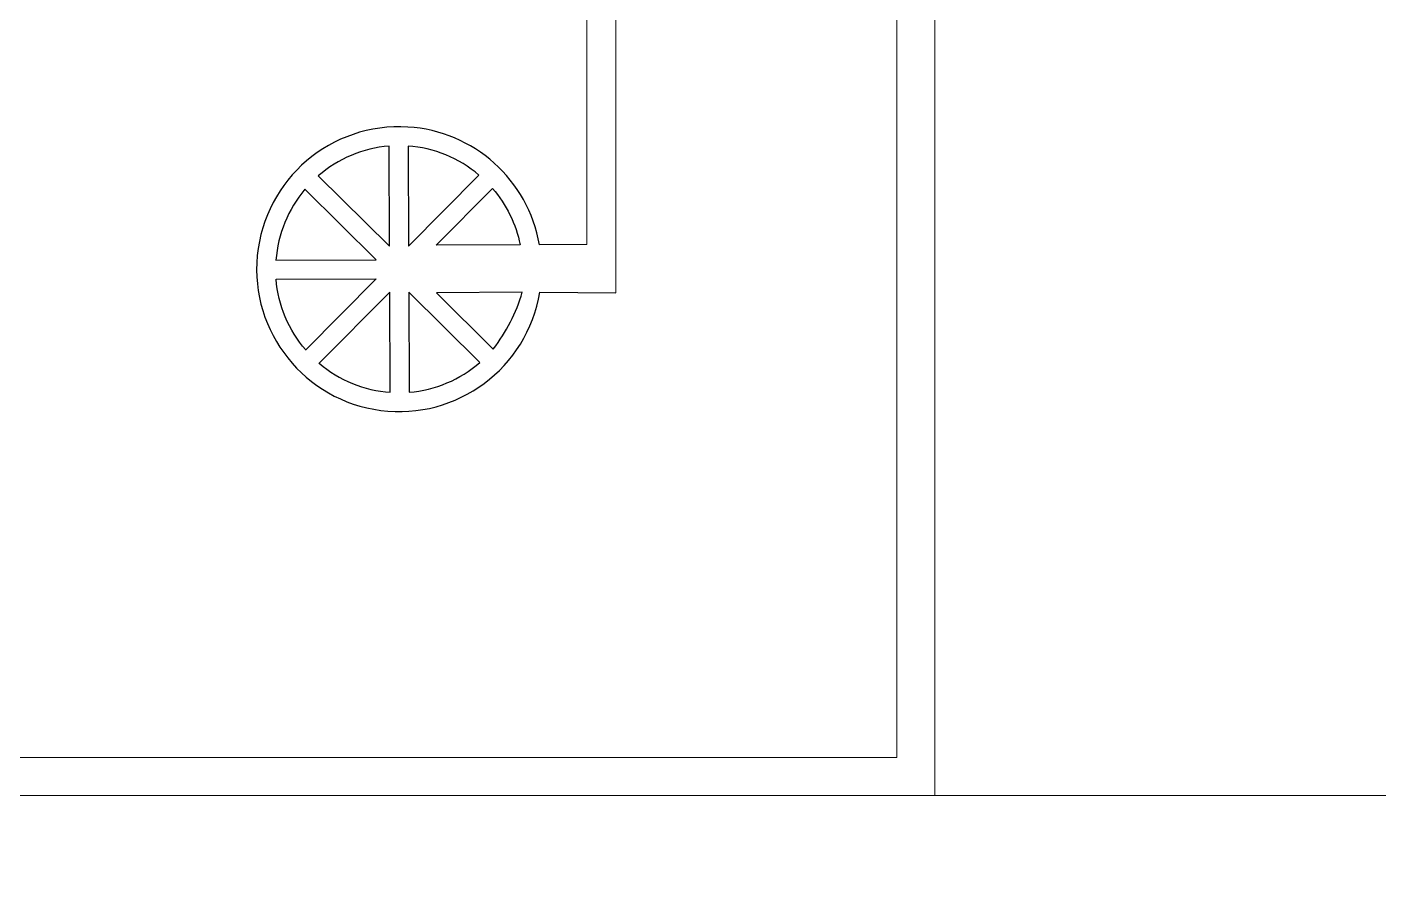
# Model space of a CAD drawing. Extents: x 4056 to 105656, y 4120 to 105720.
# Drawn here: x 34414 to 41531, y 23056 to 27611 of the extents above; entities that cross this region are included whole.
import ezdxf

# ---------------------------------------------------------------- set-up
doc = ezdxf.new("R2010")
doc.units = 13
doc.header["$MEASUREMENT"] = 0
doc.layers.add('Main Layer', color=7, linetype='Continuous', lineweight=0)

msp = doc.modelspace()

# ---------------------------------------------------------------- linework, layer by layer
at = {"lineweight": 0}
for p, q in [((38992.7, 23763.8), (38992.7, 38920.1)), ((37513.2, 32374.7), (37513.2, 26210.4)), ((37360.6, 32222), (37360.6, 26465.4)), ((38992.7, 23763.8), (23836.4, 23763.8))]:
    msp.add_line(p, q, dxfattribs=at)
for p, q in [((37360.6, 26465.4), (37111.5, 26464.1)), ((37112.8, 26214.1), (37513.2, 26210.4))]:
    msp.add_line(p, q)
for points in [[(23636.4, 85789), (85861.6, 85789), (85861.6, 23563.8), (23636.4, 23563.8)], [(23636.4, 39120.1), (39192.7, 39120.1), (39192.7, 23563.8), (23636.4, 23563.8)]]:
    msp.add_lwpolyline(points, close=True, dxfattribs=at)
for points in [[(35947.3, 26827), (36322.1, 26455.9), (36319.5, 26983.3, 0.159174), (35947.3, 26827, 0.000114)], [(36793.1, 26831.1, 0.159174), (36419.5, 26983.8), (36422.1, 26456.4), (36793.1, 26831.1)], [(37009.9, 26463.6), (36567.7, 26461.4), (36864.2, 26760.8, -0.129437), (37009.9, 26463.6, 5438.346978)], [(35724.3, 26382.3), (36251.7, 26384.9), (35877, 26755.9, 0.159174), (35724.3, 26382.3, -3734.089472)], [(35724.8, 26282.3), (36252.2, 26284.9), (35879.8, 25908.8), (35881.1, 25910.2, -0.159174), (35724.8, 26282.3, 3734.089472)], [(35952.2, 25839.8, 0.159174), (36325.8, 25687.1), (36323.2, 26214.5), (35950.8, 25838.4), (35952.2, 25839.8)], [(36798, 25843.9), (36423.2, 26215), (36425.8, 25687.6, 0.159174), (36798, 25843.9, -0.000581)], [(37021.3, 26213.6), (36569, 26211.4), (36868.3, 25915, 0.092093), (37021.3, 26213.6, 1291.273736)]]:
    msp.add_lwpolyline(points, format="xyb", close=True)
for start, end in [(86.45709, 350.68557), (9.87371, 86.45709)]:
    msp.add_arc((36372.7, 26335.5), 750, start, end)
at = {"layer": 'Main Layer'}
msp.add_circle((54856, 54920.5), 50800, dxfattribs=at)

doc.saveas('drawing.dxf')
